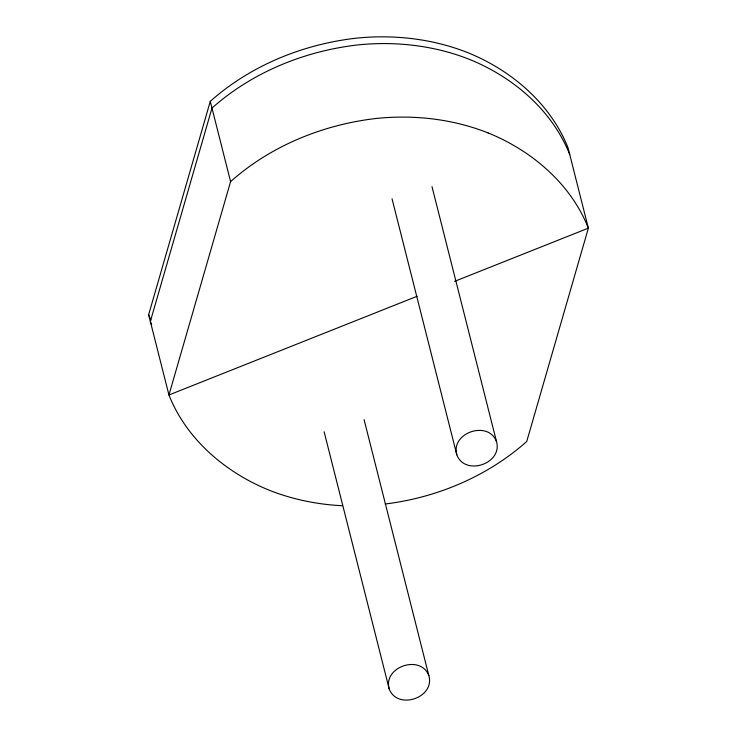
<?xml version="1.0" encoding="UTF-8"?>
<svg xmlns="http://www.w3.org/2000/svg" width="737" height="737" viewBox="0 0 737 737"><rect width="100%" height="100%" fill="white"/><g stroke="black" fill="none" stroke-linecap="round" stroke-linejoin="round"><path stroke-width="1.11" d="M342.456 505.739A216.236 177.995 -14.2 0 1 269.152 490.188C225.55 472.5 186.525 439.39 168.948 394.986L148.634 314.717L210.275 101.347C250.598 65.464 302.843 44.266 356.238 38.167A216.236 177.995 -14.2 0 1 467.848 52.677C511.45 70.365 550.475 103.484 568.052 147.888L588.366 228.157L526.725 441.518C487.526 476.277 437.087 497.641 385.23 503.997M210.275 101.347L230.589 181.615L168.948 394.986L417.17 296.246M230.589 181.615C270.903 145.733 323.156 124.535 376.552 118.427A216.236 177.995 -14.2 0 1 488.161 132.946M454.618 281.35L588.366 228.157C570.788 183.753 531.764 150.634 488.161 132.946M496.498 441.537C488.29 419.906 450.473 432.683 456.829 454.84C465.029 476.471 502.846 463.693 496.498 441.537L431.993 186.627M428.86 675.645C420.661 654.005 382.844 666.782 389.191 688.948C397.4 710.579 435.217 697.801 428.86 675.645L364.078 419.62M569.756 154.623C552.188 110.218 513.155 77.109 469.552 59.421A216.236 177.995 -14.2 0 0 357.942 44.902C304.547 51.01 252.303 72.198 211.98 108.09L150.339 321.452L151.656 324.584M148.634 314.717L150.855 320.024M392.047 198.815L456.829 454.84M324.133 431.808L389.191 688.948"/></g></svg>
